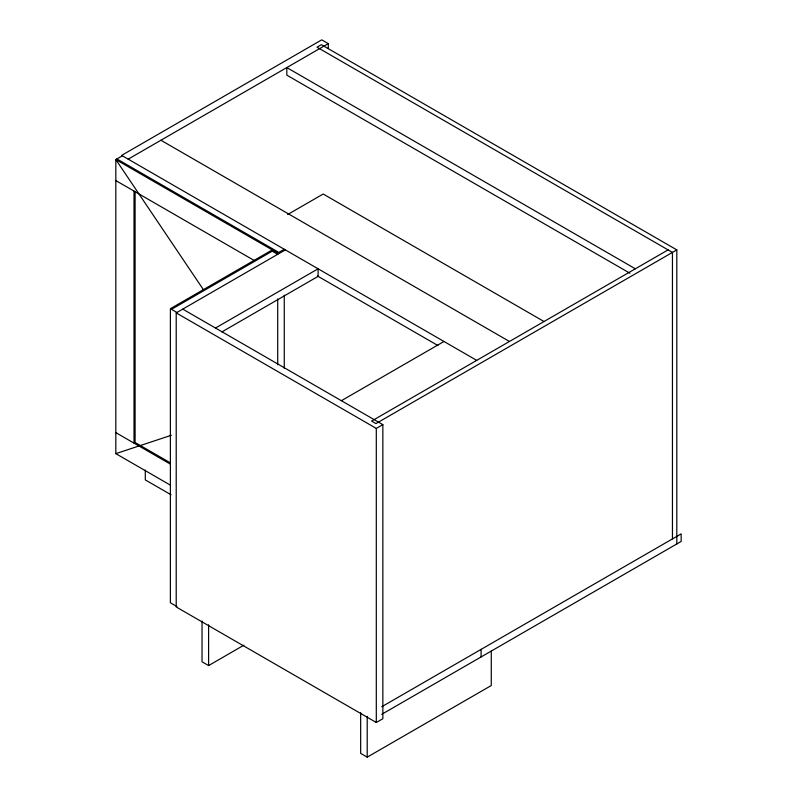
<?xml version="1.0" encoding="UTF-8"?>
<svg xmlns="http://www.w3.org/2000/svg" width="797" height="797" viewBox="0 0 797 797"><rect width="100%" height="100%" fill="white"/><g stroke="black" fill="none" stroke-linecap="round" stroke-linejoin="round"><path stroke-width="1.2" d="M122.369 155.794L115.824 159.569L115.824 453.642L170.498 485.204M128.187 159.151L328.284 43.626L328.284 48.597M287.667 214.532L323.193 194.02L544.132 321.589M272.255 251.155L171.485 309.336L176.944 312.484M284.26 249.262L278.811 252.41L116.91 158.942M182.762 309.126L382.859 424.652L382.859 718.715L376.304 722.49L176.217 606.965L176.217 312.902L285.356 249.889M215.509 328.025L318.103 268.798L318.103 276.36L221.915 331.891M341.385 400.702L443.979 341.475M668.085 249.889L371.581 421.075L375.945 423.596L676.812 249.889L676.812 543.952M176.217 312.902L376.304 428.427L382.859 424.652M202.04 621.012L202.04 661.789L208.595 665.575L243.882 645.191M381.723 706.76L681.176 533.87L681.176 541.432L381.723 714.321M360.662 712.598L360.662 753.374L367.208 757.15L491.271 685.53L491.271 650.93M115.824 453.642L171.365 435.262M328.284 43.626L321.739 39.85L121.642 155.375L476.716 360.374M676.812 249.889L321.37 44.682L317.007 47.202L672.449 252.41L672.449 538.911M635.339 268.798L286.81 67.576L286.81 75.137L629.959 273.251M160.934 140.252L509.462 341.475M277.715 253.047L115.824 159.569L203.365 289.63M317.515 276.021L437.991 345.579M277.715 254.303L271.169 250.527L170.389 308.708L170.389 602.771L176.944 606.547M115.824 180.58L254.163 260.45M170.508 462.947L135.101 442.504L135.101 191.688M115.824 432.632L170.488 464.193M171.076 494.788L145.293 479.894L145.293 470.011M481.089 649.396L481.089 656.957M376.304 428.427L376.304 722.49M367.208 716.373L367.208 757.15M284.26 295.169L284.26 368.373M277.715 298.955L277.715 364.737M208.595 624.798L208.595 665.575M134.016 191.081L134.016 443.132"/></g></svg>
